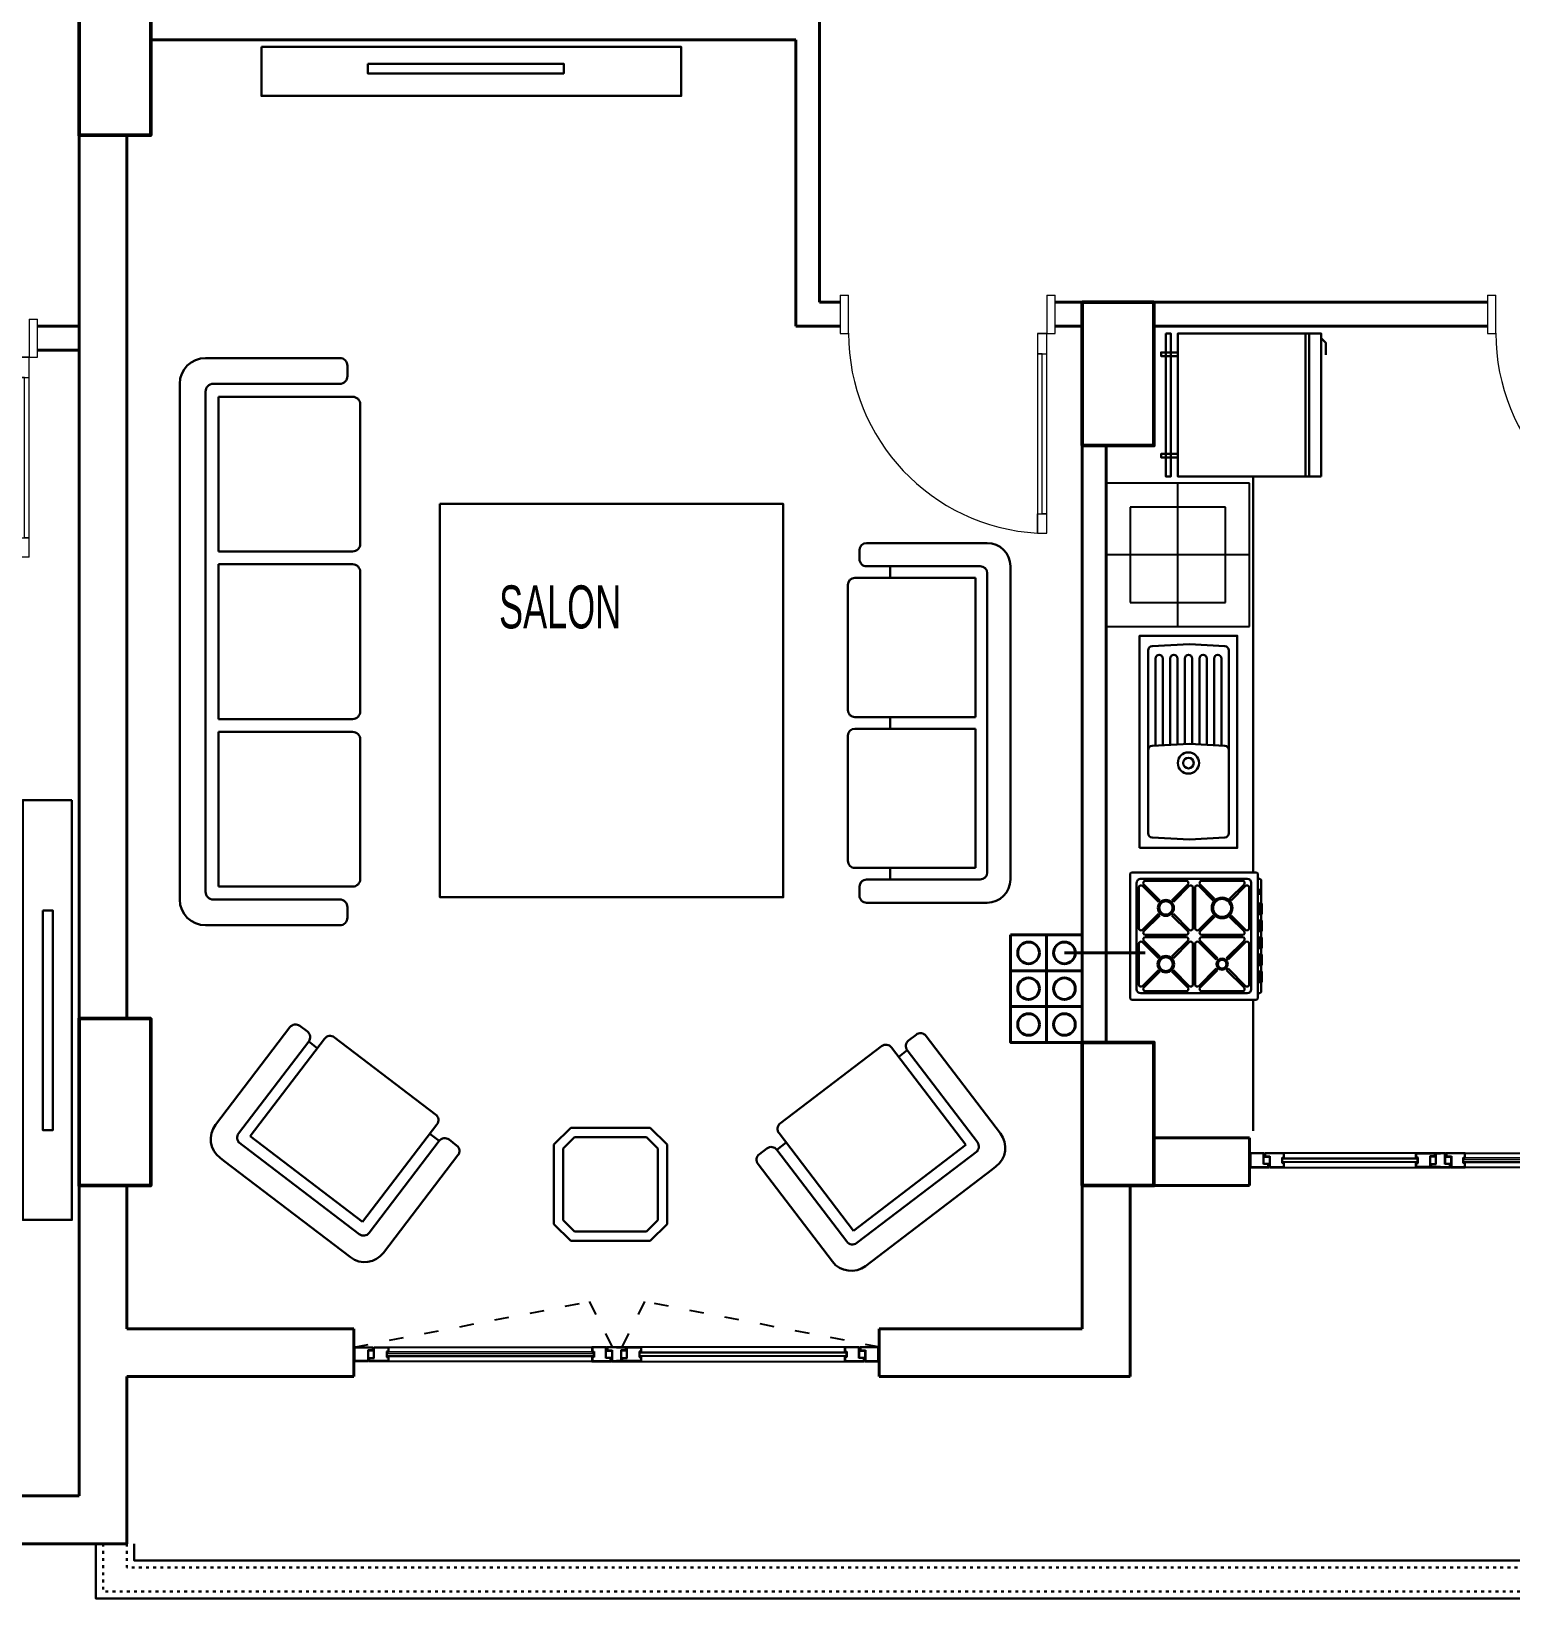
# Model space of a CAD drawing. Header units: millimetres. Extents: x 31 to 2942, y 30 to 1423.
# Drawn here: x 794 to 1413, y 30 to 687 of the extents above; entities that cross this region are included whole.
import ezdxf

# ---------------------------------------------------------------- set-up
doc = ezdxf.new("R2010")
doc.units = ezdxf.units.MM
doc.linetypes.add('ACAD_ISO03W100', pattern=[30, 12, -18])
doc.layers.add('14_ISLAK_MEKAN_TEFRİŞ', color=134, linetype='Continuous')
for name, color, linetype, lineweight in [('CAM', 253, 'Continuous', 15), ('COLUMN4', 3, 'Continuous', 50), ('duvar_40', 45, 'Continuous', 40), ('KOLON50', 81, 'Continuous', 50), ('MERD_30', 31, 'Continuous', 30), ('PENC_25', 74, 'Continuous', 25), ('TEF', 145, 'Continuous', 30), ('yazı', 253, 'Continuous', 20)]:
    doc.layers.add(name, color=color, linetype=linetype, lineweight=lineweight)
doc.styles.add('ARIAL', font='Arial')

# ---------------------------------------------------------------- blocks, each defined once
blk = doc.blocks.new('b20')
at = {"layer": 'TEF', "flags": 128}
for points in [[(889.98755, 680.075656), (1065.791059, 680.075656), (1065.791059, 659.500467), (889.98755, 659.500467)], [(934.519423, 673.012007), (1016.626455, 673.012007), (1016.626455, 668.956082), (934.519423, 668.956082)]]:
    blk.add_lwpolyline(points, close=True, dxfattribs=at)
blk = doc.blocks.new('b21')
at = {"layer": 'PENC_25', "lineweight": 20}
for p, q in [((706.302722, 566.075666), (706.302722, 550.075666)), ((706.302722, 566.075614), (709.775301, 566.075614)), ((709.775301, 550.075666), (709.775301, 566.075666)), ((792.830144, 566.075614), (792.830144, 550.075614)), ((792.830144, 566.075614), (796.302722, 566.075614)), ((796.302722, 550.075614), (796.302722, 566.075614)), ((706.302722, 550.075666), (709.775301, 550.075666)), ((788.830145, 550.075614), (796.302722, 550.075614)), ((788.830145, 466.408095), (792.830145, 466.408095))]:
    blk.add_line(p, q, dxfattribs=at)
at = {"layer": 'PENC_25', "lineweight": 20, "flags": 128}
blk.add_lwpolyline([(792.830145, 466.352209), (792.830145, 550.075614), (788.830145, 550.075614), (788.830145, 466.352209), (788.830145, 474.424645), (792.830145, 474.424645), (790.830144, 474.424645), (790.830144, 541.513712), (788.830145, 541.513712), (792.830145, 541.513712)], dxfattribs=at)
at = {"layer": 'PENC_25', "lineweight": 20}
blk.add_arc((793.57739, 550.075614), 83.80209, 179.992273, 266.752553, dxfattribs=at)
blk = doc.blocks.new('b22')
at = {"layer": 'TEF', "flags": 128}
for points in [[(810.699049, 364.551422), (810.699049, 188.747913), (790.123859, 188.747913), (790.123859, 364.551422)], [(798.571744, 318.362507), (798.571744, 226.255475), (802.627669, 226.255475), (802.627669, 318.362507)]]:
    blk.add_lwpolyline(points, close=True, dxfattribs=at)
blk = doc.blocks.new('b32')
at = {"layer": 'CAM'}
for p, q in [((1029.099017, 133.446397), (942.53802, 133.446397)), ((942.53802, 133.446397), (942.53802, 132.946397)), ((942.53802, 132.946397), (1029.099017, 132.946397)), ((1029.099017, 131.946397), (942.53802, 131.946397)), ((942.53802, 131.946397), (942.53802, 131.446397)), ((942.53802, 131.446397), (1029.099017, 131.446397)), ((1029.099017, 132.946397), (1029.099017, 133.446397)), ((1029.099017, 131.446397), (1029.099017, 131.946397)), ((1048.299024, 133.446397), (1134.860021, 133.446397)), ((1048.299024, 132.946397), (1048.299024, 133.446397)), ((1134.860021, 132.946397), (1048.299024, 132.946397)), ((1048.299024, 131.946397), (1134.860021, 131.946397)), ((1048.299024, 131.446397), (1048.299024, 131.946397)), ((1134.860021, 131.446397), (1048.299024, 131.446397)), ((1134.860021, 133.446397), (1134.860021, 132.946397)), ((1134.860021, 131.946397), (1134.860021, 131.446397))]:
    blk.add_line(p, q, dxfattribs=at)
at = {"layer": 'PENC_25', "linetype": 'ACAD_ISO03W100', "ltscale": 0.5}
for p, q in [((928.868679, 135.446388), (1027.280897, 154.489285)), ((1027.280897, 154.489285), (1036.868678, 135.446388)), ((1050.45646, 154.489285), (1040.868679, 135.446388)), ((1148.868679, 135.446388), (1050.45646, 154.489285))]:
    blk.add_line(p, q, dxfattribs=at)
at = {"layer": 'PENC_25'}
for p, q in [((928.699021, 135.446399), (936.723804, 135.446399)), ((928.699021, 132.446397), (928.699021, 135.446399)), ((929.1238, 135.246399), (936.523804, 135.246399)), ((929.1238, 133.646397), (929.1238, 135.246399)), ((929.1238, 131.246397), (929.1238, 133.646397)), ((929.1238, 133.646397), (929.1238, 133.646397)), ((936.523804, 134.146397), (934.523803, 134.146397)), ((934.523803, 134.146397), (934.523803, 129.646396)), ((936.723804, 133.946397), (934.723803, 133.946397)), ((934.723803, 133.946397), (934.723803, 129.446396)), ((936.523804, 135.246399), (936.523804, 134.146397)), ((936.723804, 135.446399), (936.723804, 133.946397)), ((937.023804, 130.946397), (937.023804, 135.446399)), ((937.023804, 135.446399), (943.23802, 135.446399)), ((937.223804, 130.746397), (937.223804, 135.246399)), ((937.223804, 135.246399), (943.03802, 135.246399)), ((943.03802, 133.646397), (942.33802, 133.646397)), ((942.33802, 133.646397), (942.33802, 131.246397)), ((943.23802, 133.446397), (942.53802, 133.446397)), ((942.53802, 133.446397), (942.53802, 131.446397)), ((942.53802, 131.446397), (943.23802, 131.446397)), ((943.03802, 135.246399), (943.03802, 133.646397)), ((943.23802, 135.446399), (943.23802, 133.446397)), ((943.23802, 135.446399), (1038.699021, 135.446399)), ((943.23802, 131.446397), (943.23802, 129.446396)), ((1034.399019, 135.446399), (1028.399017, 135.446399)), ((1028.399017, 135.446399), (1028.399017, 133.446397)), ((1028.399017, 133.446397), (1029.099017, 133.446397)), ((1029.099017, 131.446397), (1028.399017, 131.446397)), ((1028.399017, 131.446397), (1028.399017, 129.446396)), ((1034.199019, 135.246399), (1028.599017, 135.246399)), ((1028.599017, 135.246399), (1028.599017, 133.646397)), ((1028.599017, 133.646397), (1029.299017, 133.646397)), ((1029.099017, 133.446397), (1029.099017, 131.446397)), ((1029.299017, 133.646397), (1029.299017, 131.246397)), ((1034.199019, 130.746397), (1034.199019, 135.246399)), ((1034.399019, 130.946397), (1034.399019, 135.446399)), ((1038.699021, 135.446399), (1034.699019, 135.446399)), ((1034.699019, 135.446399), (1034.699019, 133.946397)), ((1034.699019, 133.946397), (1036.69902, 133.946397)), ((1038.699021, 135.246399), (1034.899019, 135.246399)), ((1034.899019, 135.246399), (1034.899019, 134.146397)), ((1034.899019, 134.146397), (1036.89902, 134.146397)), ((1036.69902, 133.946397), (1036.69902, 129.446396)), ((1036.89902, 134.146397), (1036.89902, 129.646396)), ((1038.699021, 135.446399), (1042.699022, 135.446399)), ((1134.160021, 135.446399), (1038.699021, 135.446399)), ((1038.699021, 135.246399), (1042.499022, 135.246399)), ((1042.499022, 134.146397), (1040.499021, 134.146397)), ((1040.499021, 134.146397), (1040.499021, 129.646396)), ((1042.699022, 133.946397), (1040.699021, 133.946397)), ((1040.699021, 133.946397), (1040.699021, 129.446396)), ((1042.499022, 135.246399), (1042.499022, 134.146397)), ((1042.699022, 135.446399), (1042.699022, 133.946397)), ((1042.999022, 130.946397), (1042.999022, 135.446399)), ((1042.999022, 135.446399), (1048.999024, 135.446399)), ((1043.199022, 130.746397), (1043.199022, 135.246399)), ((1043.199022, 135.246399), (1048.799024, 135.246399)), ((1048.799024, 133.646397), (1048.099024, 133.646397)), ((1048.099024, 133.646397), (1048.099024, 131.246397)), ((1048.999024, 133.446397), (1048.299024, 133.446397)), ((1048.299024, 133.446397), (1048.299024, 131.446397)), ((1048.299024, 131.446397), (1048.999024, 131.446397)), ((1048.799024, 135.246399), (1048.799024, 133.646397)), ((1048.999024, 135.446399), (1048.999024, 133.446397)), ((1048.999024, 131.446397), (1048.999024, 129.446396)), ((1140.374238, 135.446399), (1134.160021, 135.446399)), ((1134.160021, 135.446399), (1134.160021, 133.446397)), ((1134.160021, 133.446397), (1134.860021, 133.446397)), ((1134.860021, 131.446397), (1134.160021, 131.446397)), ((1134.160021, 131.446397), (1134.160021, 129.446396)), ((1140.174238, 135.246399), (1134.360021, 135.246399)), ((1134.360021, 135.246399), (1134.360021, 133.646397)), ((1134.360021, 133.646397), (1135.060021, 133.646397)), ((1134.860021, 133.446397), (1134.860021, 131.446397)), ((1135.060021, 133.646397), (1135.060021, 131.246397)), ((1140.174238, 130.746397), (1140.174238, 135.246399)), ((1140.374238, 130.946397), (1140.374238, 135.446399)), ((1148.699021, 135.446399), (1140.674238, 135.446399)), ((1140.674238, 135.446399), (1140.674238, 133.946397)), ((1140.674238, 133.946397), (1142.674239, 133.946397)), ((1148.274241, 135.246399), (1140.874238, 135.246399)), ((1140.874238, 135.246399), (1140.874238, 134.146397)), ((1140.874238, 134.146397), (1142.874239, 134.146397)), ((1142.674239, 133.946397), (1142.674239, 129.446396)), ((1142.874239, 134.146397), (1142.874239, 129.646396)), ((1148.274241, 133.646397), (1148.274241, 135.246399)), ((1148.274241, 131.246397), (1148.274241, 133.646397)), ((1148.699021, 132.446397), (1148.699021, 135.446399)), ((1148.699021, 129.446396), (1148.699021, 132.446397)), ((934.723803, 129.446396), (928.699021, 129.446396)), ((934.523803, 129.646396), (929.1238, 129.646396)), ((935.023803, 129.446396), (935.023803, 130.946397)), ((935.023803, 130.946397), (937.023804, 130.946397)), ((943.23802, 129.446396), (935.023803, 129.446396)), ((935.223803, 129.646396), (935.223803, 130.746397)), ((935.223803, 130.746397), (937.223804, 130.746397)), ((943.03802, 129.646396), (935.223803, 129.646396)), ((942.33802, 131.246397), (943.03802, 131.246397)), ((943.03802, 131.246397), (943.03802, 129.646396)), ((1038.699021, 129.446396), (943.23802, 129.446396)), ((1028.399017, 129.446396), (1036.39902, 129.446396)), ((1029.299017, 131.246397), (1028.599017, 131.246397)), ((1028.599017, 131.246397), (1028.599017, 129.646396)), ((1028.599017, 129.646396), (1036.19902, 129.646396)), ((1036.19902, 130.746397), (1034.199019, 130.746397)), ((1036.39902, 130.946397), (1034.399019, 130.946397)), ((1036.19902, 129.646396), (1036.19902, 130.746397)), ((1036.39902, 129.446396), (1036.39902, 130.946397)), ((1036.69902, 129.446396), (1038.699021, 129.446396)), ((1036.89902, 129.646396), (1038.699021, 129.646396)), ((1040.499021, 129.646396), (1038.699021, 129.646396)), ((1040.699021, 129.446396), (1038.699021, 129.446396)), ((1038.699021, 129.446396), (1134.160021, 129.446396)), ((1040.999021, 129.446396), (1040.999021, 130.946397)), ((1040.999021, 130.946397), (1042.999022, 130.946397)), ((1048.999024, 129.446396), (1040.999021, 129.446396)), ((1041.199021, 129.646396), (1041.199021, 130.746397)), ((1041.199021, 130.746397), (1043.199022, 130.746397)), ((1048.799024, 129.646396), (1041.199021, 129.646396)), ((1048.099024, 131.246397), (1048.799024, 131.246397)), ((1048.799024, 131.246397), (1048.799024, 129.646396)), ((1134.160021, 129.446396), (1142.374239, 129.446396)), ((1135.060021, 131.246397), (1134.360021, 131.246397)), ((1134.360021, 131.246397), (1134.360021, 129.646396)), ((1134.360021, 129.646396), (1142.174239, 129.646396)), ((1142.174239, 130.746397), (1140.174238, 130.746397)), ((1142.374239, 130.946397), (1140.374238, 130.946397)), ((1142.174239, 129.646396), (1142.174239, 130.746397)), ((1142.374239, 129.446396), (1142.374239, 130.946397)), ((1142.674239, 129.446396), (1148.699021, 129.446396)), ((1142.874239, 129.646396), (1148.274241, 129.646396)), ((1148.274241, 129.646396), (1148.274241, 131.246397))]:
    blk.add_line(p, q, dxfattribs=at)
blk = doc.blocks.new('b33')
at = {"layer": 'PENC_25', "lineweight": 20}
for p, q in [((1132.363955, 576.075666), (1132.363955, 560.075666)), ((1132.363955, 576.075614), (1135.836533, 576.075614)), ((1135.836533, 560.075666), (1135.836533, 576.075666)), ((1218.891376, 576.075614), (1218.891376, 560.075614)), ((1218.891376, 576.075614), (1222.363955, 576.075614)), ((1222.363955, 560.075614), (1222.363955, 576.075614)), ((1132.363955, 560.075666), (1135.836533, 560.075666)), ((1214.891377, 560.075614), (1222.363955, 560.075614)), ((1214.891377, 476.408095), (1218.891377, 476.408095))]:
    blk.add_line(p, q, dxfattribs=at)
at = {"layer": 'PENC_25', "lineweight": 20, "flags": 128}
blk.add_lwpolyline([(1218.891377, 476.352209), (1218.891377, 560.075614), (1214.891377, 560.075614), (1214.891377, 476.352209), (1214.891377, 484.424645), (1218.891377, 484.424645), (1216.891377, 484.424645), (1216.891377, 551.513712), (1214.891377, 551.513712), (1218.891377, 551.513712)], dxfattribs=at)
at = {"layer": 'PENC_25', "lineweight": 20}
blk.add_arc((1219.638623, 560.075614), 83.80209, 179.992273, 266.752553, dxfattribs=at)
blk = doc.blocks.new('b40')
at = {"layer": 'PENC_25', "lineweight": 20}
for p, q in [((1403.362238, 576.075665), (1403.362238, 560.075665)), ((1403.362238, 576.075614), (1406.834817, 576.075614)), ((1406.834817, 560.075665), (1406.834817, 576.075665)), ((1489.88966, 576.075614), (1489.88966, 560.075614)), ((1489.88966, 576.075614), (1493.362238, 576.075614)), ((1493.362238, 560.075614), (1493.362238, 576.075614)), ((1403.362238, 560.075665), (1406.834817, 560.075665)), ((1485.88966, 560.075614), (1493.362238, 560.075614)), ((1485.88966, 476.408094), (1489.88966, 476.408094))]:
    blk.add_line(p, q, dxfattribs=at)
at = {"layer": 'PENC_25', "lineweight": 20, "flags": 128}
blk.add_lwpolyline([(1489.88966, 476.352208), (1489.88966, 560.075614), (1485.88966, 560.075614), (1485.88966, 476.352208), (1485.88966, 484.424644), (1489.88966, 484.424644), (1487.88966, 484.424644), (1487.88966, 551.513711), (1485.88966, 551.513711), (1489.88966, 551.513711)], dxfattribs=at)
at = {"layer": 'PENC_25', "lineweight": 20}
blk.add_arc((1490.636906, 560.075614), 83.80209, 179.992273, 266.752553, dxfattribs=at)
blk = doc.blocks.new('b43')
at = {"layer": 'CAM'}
for p, q in [((1317.53802, 214.204831), (1317.53802, 214.704831)), ((1317.53802, 214.704831), (1374.099017, 214.704831)), ((1374.099017, 214.204831), (1317.53802, 214.204831)), ((1317.53802, 212.704831), (1317.53802, 213.204831)), ((1317.53802, 213.204831), (1374.099017, 213.204831)), ((1374.099017, 212.704831), (1317.53802, 212.704831)), ((1374.099017, 214.704831), (1374.099017, 214.204831)), ((1374.099017, 213.204831), (1374.099017, 212.704831)), ((1449.860021, 214.704831), (1393.299024, 214.704831)), ((1393.299024, 214.704831), (1393.299024, 214.204831)), ((1393.299024, 214.204831), (1449.860021, 214.204831)), ((1449.860021, 213.204831), (1393.299024, 213.204831)), ((1393.299024, 213.204831), (1393.299024, 212.704831)), ((1393.299024, 212.704831), (1449.860021, 212.704831)), ((1449.860021, 214.204831), (1449.860021, 214.704831)), ((1449.860021, 212.704831), (1449.860021, 213.204831))]:
    blk.add_line(p, q, dxfattribs=at)
at = {"layer": 'PENC_25'}
for p, q in [((1309.723803, 216.704833), (1303.699021, 216.704833)), ((1303.699021, 216.704833), (1303.699021, 213.704831)), ((1309.723803, 212.204831), (1309.723803, 216.704833)), ((1318.23802, 216.704833), (1310.023803, 216.704833)), ((1310.023803, 216.704833), (1310.023803, 215.204831)), ((1318.23802, 214.704831), (1318.23802, 216.704833)), ((1383.699021, 216.704833), (1318.23802, 216.704833)), ((1373.399017, 216.704833), (1381.39902, 216.704833)), ((1373.399017, 214.704831), (1373.399017, 216.704833)), ((1381.39902, 216.704833), (1381.39902, 215.204831)), ((1381.69902, 212.204831), (1381.69902, 216.704833)), ((1381.69902, 216.704833), (1383.699021, 216.704833)), ((1385.699021, 216.704833), (1383.699021, 216.704833)), ((1383.699021, 216.704833), (1449.160021, 216.704833)), ((1385.699021, 212.204831), (1385.699021, 216.704833)), ((1393.999024, 216.704833), (1385.999021, 216.704833)), ((1385.999021, 216.704833), (1385.999021, 215.204831)), ((1393.999024, 214.704831), (1393.999024, 216.704833)), ((1449.160021, 216.704833), (1457.374239, 216.704833)), ((1449.160021, 214.704831), (1449.160021, 216.704833)), ((1457.374239, 216.704833), (1457.374239, 215.204831)), ((1457.674239, 212.204831), (1457.674239, 216.704833)), ((1457.674239, 216.704833), (1463.699021, 216.704833)), ((1463.699021, 216.704833), (1463.699021, 213.704831)), ((1303.699021, 213.704831), (1303.699021, 210.70483)), ((1303.699021, 210.70483), (1311.723804, 210.70483)), ((1309.523803, 216.504833), (1304.1238, 216.504833)), ((1304.1238, 216.504833), (1304.1238, 214.904831)), ((1304.1238, 214.904831), (1304.1238, 212.504831)), ((1304.1238, 212.504831), (1304.1238, 210.90483)), ((1304.1238, 210.90483), (1311.523804, 210.90483)), ((1309.523803, 212.004831), (1309.523803, 216.504833)), ((1311.523804, 212.004831), (1309.523803, 212.004831)), ((1311.723804, 212.204831), (1309.723803, 212.204831)), ((1310.023803, 215.204831), (1312.023804, 215.204831)), ((1318.03802, 216.504833), (1310.223803, 216.504833)), ((1310.223803, 216.504833), (1310.223803, 215.404831)), ((1310.223803, 215.404831), (1312.223804, 215.404831)), ((1311.523804, 210.90483), (1311.523804, 212.004831)), ((1311.723804, 210.70483), (1311.723804, 212.204831)), ((1312.023804, 215.204831), (1312.023804, 210.70483)), ((1312.023804, 210.70483), (1318.23802, 210.70483)), ((1312.223804, 215.404831), (1312.223804, 210.90483)), ((1312.223804, 210.90483), (1318.03802, 210.90483)), ((1317.33802, 212.504831), (1317.33802, 214.904831)), ((1317.33802, 214.904831), (1318.03802, 214.904831)), ((1318.03802, 212.504831), (1317.33802, 212.504831)), ((1317.53802, 212.704831), (1317.53802, 214.704831)), ((1317.53802, 214.704831), (1318.23802, 214.704831)), ((1318.23802, 212.704831), (1317.53802, 212.704831)), ((1318.03802, 214.904831), (1318.03802, 216.504833)), ((1318.03802, 210.90483), (1318.03802, 212.504831)), ((1318.23802, 210.70483), (1318.23802, 212.704831)), ((1318.23802, 210.70483), (1383.699021, 210.70483)), ((1374.099017, 214.704831), (1373.399017, 214.704831)), ((1373.399017, 210.70483), (1373.399017, 212.704831)), ((1373.399017, 212.704831), (1374.099017, 212.704831)), ((1379.399019, 210.70483), (1373.399017, 210.70483)), ((1373.599017, 216.504833), (1381.19902, 216.504833)), ((1373.599017, 214.904831), (1373.599017, 216.504833)), ((1374.299017, 214.904831), (1373.599017, 214.904831)), ((1373.599017, 210.90483), (1373.599017, 212.504831)), ((1373.599017, 212.504831), (1374.299017, 212.504831)), ((1379.199019, 210.90483), (1373.599017, 210.90483)), ((1374.099017, 212.704831), (1374.099017, 214.704831)), ((1374.299017, 212.504831), (1374.299017, 214.904831)), ((1381.19902, 215.404831), (1379.199019, 215.404831)), ((1379.199019, 215.404831), (1379.199019, 210.90483)), ((1381.39902, 215.204831), (1379.399019, 215.204831)), ((1379.399019, 215.204831), (1379.399019, 210.70483)), ((1379.699019, 210.70483), (1379.699019, 212.204831)), ((1379.699019, 212.204831), (1381.69902, 212.204831)), ((1383.699021, 210.70483), (1379.699019, 210.70483)), ((1379.899019, 210.90483), (1379.899019, 212.004831)), ((1379.899019, 212.004831), (1381.89902, 212.004831)), ((1383.699021, 210.90483), (1379.899019, 210.90483)), ((1381.19902, 216.504833), (1381.19902, 215.404831)), ((1381.89902, 212.004831), (1381.89902, 216.504833)), ((1381.89902, 216.504833), (1383.699021, 216.504833)), ((1385.499021, 216.504833), (1383.699021, 216.504833)), ((1383.699021, 210.90483), (1387.499022, 210.90483)), ((1383.699021, 210.70483), (1387.699022, 210.70483)), ((1449.160021, 210.70483), (1383.699021, 210.70483)), ((1385.499021, 212.004831), (1385.499021, 216.504833)), ((1387.499022, 212.004831), (1385.499021, 212.004831)), ((1387.699022, 212.204831), (1385.699021, 212.204831)), ((1385.999021, 215.204831), (1387.999022, 215.204831)), ((1393.799024, 216.504833), (1386.199021, 216.504833)), ((1386.199021, 216.504833), (1386.199021, 215.404831)), ((1386.199021, 215.404831), (1388.199022, 215.404831)), ((1387.499022, 210.90483), (1387.499022, 212.004831)), ((1387.699022, 210.70483), (1387.699022, 212.204831)), ((1387.999022, 215.204831), (1387.999022, 210.70483)), ((1387.999022, 210.70483), (1393.999024, 210.70483)), ((1388.199022, 215.404831), (1388.199022, 210.90483)), ((1388.199022, 210.90483), (1393.799024, 210.90483)), ((1393.099024, 212.504831), (1393.099024, 214.904831)), ((1393.099024, 214.904831), (1393.799024, 214.904831)), ((1393.799024, 212.504831), (1393.099024, 212.504831)), ((1393.299024, 212.704831), (1393.299024, 214.704831)), ((1393.299024, 214.704831), (1393.999024, 214.704831)), ((1393.999024, 212.704831), (1393.299024, 212.704831)), ((1393.799024, 214.904831), (1393.799024, 216.504833)), ((1393.799024, 210.90483), (1393.799024, 212.504831)), ((1393.999024, 210.70483), (1393.999024, 212.704831)), ((1449.860021, 214.704831), (1449.160021, 214.704831)), ((1449.160021, 210.70483), (1449.160021, 212.704831)), ((1449.160021, 212.704831), (1449.860021, 212.704831)), ((1455.374238, 210.70483), (1449.160021, 210.70483)), ((1449.360021, 216.504833), (1457.174239, 216.504833)), ((1449.360021, 214.904831), (1449.360021, 216.504833)), ((1450.060021, 214.904831), (1449.360021, 214.904831)), ((1449.360021, 210.90483), (1449.360021, 212.504831)), ((1449.360021, 212.504831), (1450.060021, 212.504831)), ((1455.174238, 210.90483), (1449.360021, 210.90483)), ((1449.860021, 212.704831), (1449.860021, 214.704831)), ((1450.060021, 212.504831), (1450.060021, 214.904831)), ((1457.174239, 215.404831), (1455.174238, 215.404831)), ((1455.174238, 215.404831), (1455.174238, 210.90483)), ((1457.374239, 215.204831), (1455.374238, 215.204831)), ((1455.374238, 215.204831), (1455.374238, 210.70483)), ((1455.674238, 210.70483), (1455.674238, 212.204831)), ((1455.674238, 212.204831), (1457.674239, 212.204831)), ((1463.699021, 210.70483), (1455.674238, 210.70483)), ((1455.874238, 210.90483), (1455.874238, 212.004831)), ((1455.874238, 212.004831), (1457.874239, 212.004831)), ((1463.274241, 210.90483), (1455.874238, 210.90483)), ((1457.174239, 216.504833), (1457.174239, 215.404831)), ((1457.874239, 212.004831), (1457.874239, 216.504833)), ((1457.874239, 216.504833), (1463.274241, 216.504833)), ((1463.274241, 216.504833), (1463.274241, 214.904831)), ((1463.274241, 214.904831), (1463.274241, 212.504831)), ((1463.274241, 212.504831), (1463.274241, 210.90483)), ((1463.699021, 213.704831), (1463.699021, 210.70483))]:
    blk.add_line(p, q, dxfattribs=at)
blk = doc.blocks.new('bb8')
at = {"layer": '14_ISLAK_MEKAN_TEFRİŞ'}
for p, q in [((795.612669, -291.899922), (735.612669, -291.899922)), ((735.612669, -291.899922), (735.612669, -351.899922)), ((795.612669, -351.899922), (795.612669, -291.899922)), ((785.612669, -301.899922), (745.612669, -301.899922)), ((745.612669, -301.899922), (745.612669, -341.899922)), ((785.612669, -341.899922), (785.612669, -301.899922)), ((745.612669, -341.899922), (785.612669, -341.899922)), ((735.612669, -351.899922), (795.612669, -351.899922))]:
    blk.add_line(p, q, dxfattribs=at)
at = {"layer": '14_ISLAK_MEKAN_TEFRİŞ', "flags": 128}
for points in [[(765.612669, -351.899922), (765.612669, -291.899922)], [(735.612669, -321.899922), (795.612669, -321.899922)]]:
    blk.add_lwpolyline(points, dxfattribs=at)
blk = doc.blocks.new('jhnkldgjkslgbjaskgdm')
at = {"layer": 'TEF', "flags": 128}
for points in [[(-5133.802356, -14184.077824), (-5133.802356, -14244.077824), (-5073.802356, -14244.077824), (-5073.802356, -14184.077824)], [(-5073.802356, -14249.077824), (-5133.802356, -14249.077824), (-5133.802356, -14247.077824), (-5073.802356, -14247.077824)]]:
    blk.add_lwpolyline(points, close=True, dxfattribs=at)
for points in [[(-5075.802356, -14184.077824), (-5077.802356, -14182.077824), (-5082.802356, -14182.077824)], [(-5073.802356, -14189.077824), (-5133.802356, -14189.077824)], [(-5073.802356, -14190.577824), (-5133.802356, -14190.577824)], [(-5124.302356, -14244.077824), (-5124.302356, -14251.077824), (-5125.802356, -14251.077824), (-5125.802356, -14244.077824)], [(-5083.302356, -14244.077824), (-5083.302356, -14251.077824), (-5081.802356, -14251.077824), (-5081.802356, -14244.077824)]]:
    blk.add_lwpolyline(points, dxfattribs=at)
blk = doc.blocks.new('jhngbklnkgb_fbgnlş')
at = {"layer": 'TEF', "linetype": 'Continuous'}
for p, q in [((-4958.113378, -13973.079768), (-4958.613378, -13973.579768)), ((-4958.613378, -13973.579768), (-4958.613378, -13978.391768)), ((-4957.028178, -13973.079768), (-4958.113378, -13973.079768)), ((-4957.028178, -13970.579768), (-4956.528178, -13970.079768)), ((-4957.028178, -13970.579768), (-4957.028178, -14029.579768)), ((-4897.528178, -13970.079768), (-4956.528178, -13970.079768)), ((-4902.028178, -13973.079768), (-4952.028178, -13973.079768)), ((-4897.028178, -13970.579768), (-4897.528178, -13970.079768)), ((-4897.028178, -13970.579768), (-4897.028178, -14029.579768)), ((-4959.028178, -13978.391768), (-4959.028178, -13983.391768)), ((-4957.028178, -13978.391768), (-4959.028178, -13978.391768)), ((-4958.028178, -13978.391768), (-4958.028178, -13983.391768)), ((-4957.528178, -13978.391768), (-4957.528178, -13983.391768)), ((-4954.028178, -13975.079768), (-4954.028178, -14025.079768)), ((-4953.028178, -13977.201068), (-4953.028178, -13996.458468)), ((-4951.321078, -13976.493968), (-4943.106578, -13984.708468)), ((-4950.613978, -13975.786868), (-4942.399478, -13984.001368)), ((-4930.649478, -13974.079768), (-4949.906878, -13974.079768)), ((-4929.942378, -13975.786868), (-4938.156878, -13984.001368)), ((-4929.235278, -13976.493968), (-4937.449778, -13984.708468)), ((-4927.528178, -13977.201068), (-4927.528178, -13996.458468)), ((-4926.528178, -13977.201068), (-4926.528178, -13996.458468)), ((-4917.313678, -13984.001368), (-4924.821078, -13976.493968)), ((-4916.606578, -13983.294268), (-4924.113978, -13975.786868)), ((-4904.149478, -13974.079768), (-4923.406878, -13974.079768)), ((-4903.442378, -13975.786868), (-4910.949778, -13983.294268)), ((-4902.735278, -13976.493968), (-4910.242678, -13984.001368)), ((-4901.028178, -13977.201068), (-4901.028178, -13996.458468)), ((-4900.028178, -13975.079768), (-4900.028178, -14025.079768)), ((-4957.028178, -13983.391768), (-4959.028178, -13983.391768)), ((-4959.028178, -13986.391768), (-4959.028178, -13991.391768)), ((-4957.028178, -13986.391768), (-4959.028178, -13986.391768)), ((-4958.613378, -13983.391768), (-4958.613378, -13986.391768)), ((-4958.028178, -13986.391768), (-4958.028178, -13991.391768)), ((-4957.528178, -13986.391768), (-4957.528178, -13991.391768)), ((-4942.399478, -13984.001368), (-4943.106578, -13984.708468)), ((-4938.156878, -13984.001368), (-4937.449778, -13984.708468)), ((-4916.606578, -13983.294268), (-4917.313678, -13984.001368)), ((-4910.242678, -13984.001368), (-4910.949778, -13983.294268)), ((-4957.028178, -13991.391768), (-4959.028178, -13991.391768)), ((-4957.028178, -13994.391768), (-4959.028178, -13994.391768)), ((-4959.028178, -13994.391768), (-4959.028178, -13999.391768)), ((-4958.613378, -13991.391768), (-4958.613378, -13994.391768)), ((-4958.028178, -13994.391768), (-4958.028178, -13999.391768)), ((-4957.528178, -13994.391768), (-4957.528178, -13999.391768)), ((-4943.106578, -13988.951068), (-4951.321078, -13997.165568)), ((-4942.399478, -13989.658168), (-4950.613978, -13997.872668)), ((-4943.106578, -13988.951068), (-4942.399478, -13989.658168)), ((-4937.449778, -13988.951068), (-4938.156878, -13989.658168)), ((-4938.156878, -13989.658168), (-4929.942378, -13997.872668)), ((-4937.449778, -13988.951068), (-4929.235278, -13997.165568)), ((-4917.313678, -13989.658168), (-4924.821078, -13997.165568)), ((-4916.606578, -13990.365268), (-4924.113978, -13997.872668)), ((-4916.606578, -13990.365268), (-4917.313678, -13989.658168)), ((-4910.242678, -13989.658168), (-4910.949778, -13990.365268)), ((-4903.442378, -13997.872668), (-4910.949778, -13990.365268)), ((-4902.735278, -13997.165568), (-4910.242678, -13989.658168)), ((-4957.028178, -13999.391768), (-4959.028178, -13999.391768)), ((-4959.028178, -14002.391768), (-4959.028178, -14007.391768)), ((-4957.028178, -14002.391768), (-4959.028178, -14002.391768)), ((-4958.613378, -13999.391768), (-4958.613378, -14002.391768)), ((-4958.028178, -14002.391768), (-4958.028178, -14007.391768)), ((-4957.528178, -14002.391768), (-4957.528178, -14007.391768)), ((-4951.321078, -14002.993968), (-4944.520778, -14009.794268)), ((-4950.613978, -14002.286868), (-4943.813678, -14009.087168)), ((-4930.649478, -13999.579768), (-4949.906878, -13999.579768)), ((-4930.649478, -14000.579768), (-4949.906878, -14000.579768)), ((-4929.942378, -14002.286868), (-4936.742678, -14009.087168)), ((-4929.235278, -14002.993968), (-4936.035578, -14009.794268)), ((-4924.821078, -14002.993968), (-4917.313678, -14010.501368)), ((-4924.113978, -14002.286868), (-4916.606578, -14009.794268)), ((-4904.149478, -13999.579768), (-4923.406878, -13999.579768)), ((-4904.149478, -14000.579768), (-4923.406878, -14000.579768)), ((-4910.949778, -14009.794268), (-4903.442378, -14002.286868)), ((-4910.242678, -14010.501368), (-4902.735278, -14002.993968)), ((-4957.028178, -14007.391768), (-4959.028178, -14007.391768)), ((-4957.028178, -14010.391768), (-4959.028178, -14010.391768)), ((-4959.028178, -14010.391768), (-4959.028178, -14015.391768)), ((-4958.613378, -14007.391768), (-4958.613378, -14010.391768)), ((-4958.028178, -14010.391768), (-4958.028178, -14015.391768)), ((-4957.528178, -14010.391768), (-4957.528178, -14015.391768)), ((-4953.028178, -14003.701068), (-4953.028178, -14022.958468)), ((-4943.813678, -14009.087168), (-4944.520778, -14009.794268)), ((-4936.742678, -14009.087168), (-4936.035578, -14009.794268)), ((-4927.528178, -14003.701068), (-4927.528178, -14022.958468)), ((-4926.528178, -14003.701068), (-4926.528178, -14022.958468)), ((-4917.313678, -14010.501368), (-4916.606578, -14009.794268)), ((-4910.949778, -14009.794268), (-4910.242678, -14010.501368)), ((-4901.028178, -14003.701068), (-4901.028178, -14022.958468)), ((-4957.028178, -14015.391768), (-4959.028178, -14015.391768)), ((-4958.613378, -14015.391768), (-4958.613378, -14026.579768)), ((-4944.520778, -14016.865268), (-4951.321078, -14023.665568)), ((-4943.813678, -14017.572368), (-4950.613978, -14024.372668)), ((-4944.520778, -14016.865268), (-4943.813678, -14017.572368)), ((-4936.035578, -14016.865268), (-4936.742678, -14017.572368)), ((-4936.742678, -14017.572368), (-4929.942378, -14024.372668)), ((-4936.035578, -14016.865268), (-4929.235278, -14023.665568)), ((-4924.821078, -14023.665568), (-4917.313678, -14016.158168)), ((-4924.113978, -14024.372668), (-4916.606578, -14016.865268)), ((-4917.313678, -14016.158168), (-4916.606578, -14016.865268)), ((-4910.949778, -14016.865268), (-4910.242678, -14016.158168)), ((-4910.949778, -14016.865268), (-4903.442378, -14024.372668)), ((-4910.242678, -14016.158168), (-4902.735278, -14023.665568)), ((-4957.028178, -14019.891768), (-4958.113378, -14019.891768)), ((-4958.113378, -14019.891768), (-4958.113378, -14021.891768)), ((-4957.028178, -14021.891768), (-4958.113378, -14021.891768)), ((-4958.613378, -14026.579768), (-4958.113378, -14027.079768)), ((-4957.028178, -14027.079768), (-4958.113378, -14027.079768)), ((-4956.528178, -14030.079768), (-4957.028178, -14029.579768)), ((-4897.528178, -14030.079768), (-4956.528178, -14030.079768)), ((-4902.028178, -14027.079768), (-4952.028178, -14027.079768)), ((-4930.649478, -14026.079768), (-4949.906878, -14026.079768)), ((-4904.149478, -14026.079768), (-4923.406878, -14026.079768)), ((-4897.028178, -14029.579768), (-4897.528178, -14030.079768))]:
    blk.add_line(p, q, dxfattribs=at)
for centre, radius in [((-4940.278178, -13986.829768), 2.6357), ((-4940.278178, -13986.829768), 2.0357), ((-4913.778178, -13986.829768), 3.8928), ((-4913.778178, -13986.829768), 3.2928), ((-4940.278178, -14013.329768), 4.8755), ((-4940.278178, -14013.329768), 4.2755), ((-4913.778178, -14013.329768), 3.7635), ((-4913.778178, -14013.329768), 3.1635)]:
    blk.add_circle(centre, radius, dxfattribs=at)
for centre, radius, start, end in [((-4952.028178, -13975.079768), 2, 90, 180), ((-4902.028178, -13975.079768), 2, 0, 90), ((-4952.028178, -13977.201068), 1, 45, 180), ((-4949.906878, -13975.079768), 1, 90, 225), ((-4930.649478, -13975.079768), 1, 315, 90), ((-4928.528178, -13977.201068), 1, 0, 135), ((-4925.528178, -13977.201068), 1, 45, 180), ((-4923.406878, -13975.079768), 1, 90, 225), ((-4904.149478, -13975.079768), 1, 315, 90), ((-4902.028178, -13977.201068), 1, 0, 135), ((-4952.028178, -13996.458468), 1, 180, 315), ((-4952.028178, -14003.701068), 1, 45, 180), ((-4949.906878, -13998.579768), 1, 135, 270), ((-4949.906878, -14001.579768), 1, 90, 225), ((-4930.649478, -13998.579768), 1, 270, 45), ((-4930.649478, -14001.579768), 1, 315, 90), ((-4928.528178, -13996.458468), 1, 225, 0), ((-4928.528178, -14003.701068), 1, 0, 135), ((-4925.528178, -13996.458468), 1, 180, 315), ((-4925.528178, -14003.701068), 1, 45, 180), ((-4923.406878, -13998.579768), 1, 135, 270), ((-4923.406878, -14001.579768), 1, 90, 225), ((-4904.149478, -13998.579768), 1, 270, 45), ((-4904.149478, -14001.579768), 1, 315, 90), ((-4902.028178, -13996.458468), 1, 225, 0), ((-4902.028178, -14003.701068), 1, 0, 135), ((-4952.028178, -14025.079768), 2, 180, 270), ((-4952.028178, -14022.958468), 1, 180, 315), ((-4949.906878, -14025.079768), 1, 135, 270), ((-4930.649478, -14025.079768), 1, 270, 45), ((-4928.528178, -14022.958468), 1, 225, 0), ((-4925.528178, -14022.958468), 1, 180, 315), ((-4923.406878, -14025.079768), 1, 135, 270), ((-4904.149478, -14025.079768), 1, 270, 45), ((-4902.028178, -14022.958468), 1, 225, 0), ((-4902.028178, -14025.079768), 2, 270, 0)]:
    blk.add_arc(centre, radius, start, end, dxfattribs=at)
blk = doc.blocks.new('jkh_kbgjdlşgbsdjngşdnel')
at = {"layer": 'TEF', "flags": 128}
blk.add_lwpolyline([(-4901.0774, -14156.110742), (-4901.0774, -14056.110742), (-4947.0774, -14056.110742), (-4947.0774, -14156.110742)], close=True, dxfattribs=at)
blk.add_lwpolyline([(-4906.969449, -14151.213015), (-4924.5774, -14152.110742), (-4941.18535, -14151.213015, -0.398484), (-4943.0774, -14149.21593), (-4943.0774, -14109.97033), (-4943.0774, -14063.005553, -0.398484), (-4941.18535, -14061.008469), (-4924.5774, -14060.110742), (-4906.969449, -14061.008469, -0.398484), (-4905.0774, -14063.005553), (-4905.0774, -14149.21593, -0.398484)], format="xyb", close=True, dxfattribs=at)
for points in [[(-4936.1524, -14107.711865), (-4936.1524, -14066.835746, 1), (-4939.6024, -14066.835746), (-4939.6024, -14107.891034)], [(-4929.2524, -14107.353528), (-4929.2524, -14066.835746, 1), (-4932.7024, -14066.835746), (-4932.7024, -14107.532697)], [(-4922.3524, -14107.224182), (-4922.3524, -14066.835746, 1), (-4925.8024, -14066.835746), (-4925.8024, -14107.17436)], [(-4918.9024, -14107.400077), (-4918.9024, -14066.835746, -1), (-4915.4524, -14066.835746), (-4915.4524, -14107.575973)], [(-4912.0024, -14107.751868), (-4912.0024, -14066.835746, -1), (-4908.5524, -14066.835746), (-4908.5524, -14107.927763)], [(-4905.0774, -14110.005553, 0.398484), (-4906.969449, -14108.008469), (-4924.5774, -14107.110742), (-4941.181126, -14107.973022, 0.399097), (-4943.0774, -14109.97033)]]:
    blk.add_lwpolyline(points, format="xyb", dxfattribs=at)
at = {"layer": 'TEF'}
for radius in [5, 2.5]:
    blk.add_circle((-4924.0774, -14116.110742), radius, dxfattribs=at)
blk = doc.blocks.new('rttrtr')
at = {"layer": 'TEF'}
for p, q in [((-389.510033, 6064.436817), (-462.410033, 6064.436817)), ((-389.510033, 6064.436817), (-316.610033, 6064.436817)), ((-469.700033, 6057.146817), (-469.700033, 6019.238817)), ((-462.410033, 6054.959817), (-462.410033, 6019.238817)), ((-389.510033, 6057.146817), (-460.223033, 6057.146817)), ((-458.765033, 6053.501817), (-458.765033, 6015.593817)), ((-415.025033, 6053.501817), (-458.765033, 6053.501817)), ((-415.025033, 6053.501817), (-415.025033, 6015.593817)), ((-411.380033, 6053.501817), (-411.380033, 6015.593817)), ((-389.510033, 6053.501817), (-411.380033, 6053.501817)), ((-389.510033, 6057.146817), (-318.797033, 6057.146817)), ((-389.510033, 6053.501817), (-367.640033, 6053.501817)), ((-367.640033, 6053.501817), (-367.640033, 6015.593817)), ((-363.995033, 6053.501817), (-320.255033, 6053.501817)), ((-363.995033, 6053.501817), (-363.995033, 6015.593817)), ((-320.255033, 6053.501817), (-320.255033, 6015.593817)), ((-316.610033, 6054.959817), (-316.610033, 6019.238817)), ((-309.320033, 6057.146817), (-309.320033, 6019.238817)), ((-464.597033, 6017.051817), (-467.513033, 6017.051817)), ((-417.212033, 6013.406817), (-456.578033, 6013.406817)), ((-389.510033, 6013.406817), (-409.193033, 6013.406817)), ((-389.510033, 6013.406817), (-369.827033, 6013.406817)), ((-361.808033, 6013.406817), (-322.442033, 6013.406817)), ((-314.423033, 6017.051817), (-311.507033, 6017.051817))]:
    blk.add_line(p, q, dxfattribs=at)
for centre, radius, start, end in [((-462.410033, 6057.146817), 7.29, 90, 180), ((-316.610033, 6057.146817), 7.29, 0, 90), ((-460.223033, 6054.959817), 2.187, 90, 180), ((-318.797033, 6054.959817), 2.187, 0, 90), ((-467.513033, 6019.238817), 2.187, 180, 270), ((-464.597033, 6019.238817), 2.187, 270, 0), ((-314.423033, 6019.238817), 2.187, 180, 270), ((-311.507033, 6019.238817), 2.187, 270, 0), ((-456.578033, 6015.593817), 2.187, 180, 270), ((-417.212033, 6015.593817), 2.187, 270, 0), ((-409.193033, 6015.593817), 2.187, 180, 270), ((-369.827033, 6015.593817), 2.187, 270, 0), ((-361.808033, 6015.593817), 2.187, 180, 270), ((-322.442033, 6015.593817), 2.187, 270, 0)]:
    blk.add_arc(centre, radius, start, end, dxfattribs=at)
blk = doc.blocks.new('kjlfdndşlknfndfkldfdf')
at = {"layer": 'TEF'}
for p, q in [((55328.507839, 11493.256828), (55246.495339, 11493.256828)), ((55328.507839, 11493.256828), (55410.520339, 11493.256828)), ((55234.345339, 11481.106828), (55234.345339, 11417.926828)), ((55328.507839, 11481.106828), (55250.140339, 11481.106828)), ((55328.507839, 11481.106828), (55406.875339, 11481.106828)), ((55422.670339, 11481.106828), (55422.670339, 11417.926828)), ((55246.495339, 11477.461828), (55246.495339, 11417.926828)), ((55325.470339, 11475.031828), (55252.570339, 11475.031828)), ((55252.570339, 11475.031828), (55252.570339, 11411.851828)), ((55325.470339, 11475.031828), (55325.470339, 11411.851828)), ((55331.545339, 11475.031828), (55331.545339, 11411.851828)), ((55331.545339, 11475.031828), (55404.445339, 11475.031828)), ((55404.445339, 11475.031828), (55404.445339, 11411.851828)), ((55410.520339, 11477.461828), (55410.520339, 11417.926828)), ((55246.495339, 11430.345269), (55252.570339, 11430.345269)), ((55325.470339, 11430.345269), (55331.545339, 11430.345269)), ((55404.445339, 11430.345269), (55410.520339, 11430.345269)), ((55242.850339, 11414.281828), (55237.990339, 11414.281828)), ((55321.825339, 11408.206828), (55256.215339, 11408.206828)), ((55335.190339, 11408.206828), (55400.800339, 11408.206828)), ((55414.165339, 11414.281828), (55419.025339, 11414.281828))]:
    blk.add_line(p, q, dxfattribs=at)
for centre, radius, start, end in [((55246.495339, 11481.106828), 12.15, 90, 180), ((55410.520339, 11481.106828), 12.15, 0, 90), ((55250.140339, 11477.461828), 3.645, 90, 180), ((55406.875339, 11477.461828), 3.645, 0, 90), ((55237.990339, 11417.926828), 3.645, 180, 270), ((55242.850339, 11417.926828), 3.645, 270, 0), ((55414.165339, 11417.926828), 3.645, 180, 270), ((55419.025339, 11417.926828), 3.645, 270, 0), ((55256.215339, 11411.851828), 3.645, 180, 270), ((55321.825339, 11411.851828), 3.645, 270, 0), ((55335.190339, 11411.851828), 3.645, 180, 270), ((55400.800339, 11411.851828), 3.645, 270, 0)]:
    blk.add_arc(centre, radius, start, end, dxfattribs=at)
blk = doc.blocks.new('kjnklnlkfşfg')
at = {"layer": 'TEF'}
for p, q in [((55398.198142, 10960.914228), (55338.198142, 10960.914228)), ((55325.97592, 10955.358673), (55321.531476, 10955.358673)), ((55334.864809, 10899.803117), (55334.864809, 10957.580895)), ((55401.531476, 10899.803117), (55401.531476, 10957.580895)), ((55409.941597, 10955.358673), (55414.386041, 10955.358673)), ((55318.198142, 10894.247562), (55318.198142, 10952.02534)), ((55329.309254, 10897.580895), (55329.309254, 10952.02534)), ((55329.309254, 10952.02534), (55334.864809, 10952.02534)), ((55401.531476, 10952.02534), (55406.608263, 10952.02534)), ((55406.608263, 10897.580895), (55406.608263, 10952.02534)), ((55417.719374, 10894.247562), (55417.719374, 10952.02534)), ((55404.309254, 10894.247562), (55332.642587, 10894.247562)), ((55401.531476, 10899.803117), (55334.864809, 10899.803117)), ((55404.309254, 10883.136451), (55329.309254, 10883.136451)), ((55404.309254, 10883.136451), (55406.608434, 10883.136451))]:
    blk.add_line(p, q, dxfattribs=at)
for centre, radius, start, end in [((55338.198142, 10957.580895), 3.333333, 90, 180), ((55398.198142, 10957.580895), 3.333333, 0, 90), ((55321.531476, 10952.02534), 3.333333, 90, 180), ((55325.97592, 10952.02534), 3.333333, 0, 90), ((55409.941597, 10952.02534), 3.333333, 90, 180), ((55414.386041, 10952.02534), 3.333333, 0, 90), ((55329.309254, 10894.247562), 11.111111, 180, 270), ((55332.642587, 10897.580895), 3.333333, 180, 270), ((55403.27493, 10897.580895), 3.333333, 270, 0), ((55406.608263, 10894.247562), 11.111111, 270, 0)]:
    blk.add_arc(centre, radius, start, end, dxfattribs=at)

msp = doc.modelspace()

# ---------------------------------------------------------------- linework, layer by layer
at = {"layer": 'COLUMN4', "color": 3, "flags": 128}
for points in [[(813.6991, 703.075581), (843.699161, 703.075581), (843.699161, 643.075459), (813.6991, 643.075459)], [(1233.699057, 573.075467), (1263.699118, 573.075467), (1263.699118, 513.075494), (1233.699057, 513.075494)], [(813.6991, 273.075455), (843.699161, 273.075455), (843.699161, 203.075611), (813.6991, 203.075611)], [(1233.699057, 263.075583), (1263.699118, 263.075583), (1263.699118, 203.075611), (1233.699057, 203.075611)]]:
    msp.add_lwpolyline(points, close=True, dxfattribs=at)
at = {"layer": 'duvar_40', "linetype": 'ByBlock'}
for p, q in [((1123.699032, 573.075614), (1123.699032, 853.075614)), ((843.699032, 683.075614), (1113.699032, 683.075614)), ((1113.699032, 683.075614), (1113.699032, 563.075614)), ((813.699032, 643.131703), (813.699032, 273.0755)), ((833.699032, 643.131703), (833.699032, 273.0755)), ((1132.363955, 573.075614), (1123.699032, 573.075614)), ((1233.699032, 573.075614), (1222.363955, 573.075614)), ((1233.699032, 573.075614), (1222.363955, 573.075614)), ((1263.699032, 573.075614), (1403.362238, 573.075614)), ((796.302722, 563.075614), (813.699032, 563.075614)), ((1113.699032, 563.075614), (1132.363955, 563.075614)), ((1222.363955, 563.075614), (1233.699032, 563.075614)), ((1222.363955, 563.075614), (1233.699032, 563.075614)), ((1263.699032, 563.075614), (1403.362238, 563.075614)), ((796.302722, 553.075614), (813.699032, 553.075614)), ((1233.699032, 263.075614), (1233.699032, 513.075614)), ((1243.699032, 263.075614), (1243.699032, 513.075614)), ((1303.699032, 223.075614), (1263.699032, 223.075614)), ((813.699032, 203.075614), (813.699032, 73.075614)), ((833.699032, 143.075614), (833.699032, 203.075614)), ((833.699032, 203.075614), (833.699032, 143.075614)), ((1233.699032, 203.075614), (1233.699032, 143.075614)), ((1253.699032, 203.075614), (1253.699032, 123.075614)), ((1303.699032, 203.075614), (1263.699032, 203.075614)), ((928.699032, 143.075614), (833.699032, 143.075614)), ((1233.699032, 143.075614), (1148.699032, 143.075614)), ((928.699032, 123.075614), (833.699032, 123.075614)), ((833.699032, 123.075614), (833.699032, 53.075614)), ((1253.699032, 123.075614), (1148.699032, 123.075614)), ((813.699032, 73.075614), (633.699032, 73.075614)), ((833.699032, 53.075614), (633.699032, 53.075614))]:
    msp.add_line(p, q, dxfattribs=at)
at = {"layer": 'duvar_40', "ltscale": 0.3}
for p, q in [((1303.699032, 203.075614), (1303.699032, 223.075614)), ((928.699032, 143.075614), (928.699032, 123.075614)), ((1148.699032, 143.075614), (1148.699032, 123.075614))]:
    msp.add_line(p, q, dxfattribs=at)
at = {"layer": 'duvar_40', "ltscale": 20, "flags": 128}
for points in [[(1203.698959, 308.075639), (1218.698959, 308.075639), (1218.698959, 293.075639), (1203.698959, 293.075639), (1203.698959, 308.075639)], [(1218.699056, 308.075639), (1233.699056, 308.075639), (1233.699056, 293.075639), (1218.699056, 293.075639), (1218.699056, 308.075639)], [(1203.699022, 293.075639), (1218.699022, 293.075639), (1218.699022, 278.075639), (1203.699022, 278.075639), (1203.699022, 293.075639)], [(1218.699119, 293.075639), (1233.699119, 293.075639), (1233.699119, 278.075639), (1218.699119, 278.075639), (1218.699119, 293.075639)], [(1203.698935, 278.075614), (1218.698935, 278.075614), (1218.698935, 263.075614), (1203.698935, 263.075614), (1203.698935, 278.075614)], [(1218.699032, 278.075614), (1233.699032, 278.075614), (1233.699032, 263.075614), (1218.699032, 263.075614), (1218.699032, 278.075614)]]:
    msp.add_lwpolyline(points, dxfattribs=at)
at = {"layer": 'duvar_40', "linetype": 'ByBlock', "flags": 128}
msp.add_lwpolyline([(1226.199056, 300.575639), (1259.959896, 300.575639)], dxfattribs=at)
at = {"layer": 'duvar_40', "ltscale": 20}
for centre in [(1211.198959, 300.575639), (1226.199056, 300.575639), (1211.199022, 285.575639), (1226.199119, 285.575639), (1211.198935, 270.575614), (1226.199032, 270.575614)]:
    msp.add_circle(centre, 4.53413, dxfattribs=at)
at = {"layer": 'KOLON50', "flags": 128}
for points in [[(813.699032, 703.075614), (813.699032, 643.131703), (843.699032, 643.131703), (843.699032, 703.075614), (813.699032, 703.075614)], [(1263.699032, 513.075614), (1263.699032, 573.075614), (1233.699032, 573.075614), (1233.699032, 513.075614), (1263.699032, 513.075614)], [(843.699032, 203.075614), (843.699032, 273.0755), (813.699032, 273.0755), (813.699032, 203.075614), (843.699032, 203.075614)], [(1263.699032, 203.075614), (1263.699032, 263.075614), (1233.699032, 263.075614), (1233.699032, 203.075614), (1263.699032, 203.075614)]]:
    msp.add_lwpolyline(points, dxfattribs=at)
at = {"layer": 'MERD_30', "flags": 128}
for points in [[(820.699049, 53.075656), (820.699049, 30.075656), (1646.97121, 30.075656), (1646.97121, 198.075656)], [(836.699049, 53.075656), (836.699049, 46.075656), (1630.97121, 46.075656), (1630.97121, 198.075656)]]:
    msp.add_lwpolyline(points, dxfattribs=at)
at = {"layer": 'MERD_30', "linetype": 'ACAD_ISO03W100', "ltscale": 0.1, "flags": 128}
for points in [[(823.699049, 53.075656), (823.699049, 33.075656), (1643.97121, 33.075656), (1643.97121, 198.075656)], [(833.699049, 53.075656), (833.699049, 43.075656), (1633.97121, 43.075656), (1633.97121, 198.075656)]]:
    msp.add_lwpolyline(points, dxfattribs=at)
at = {"layer": 'PENC_25'}
for p, q in [((1303.699021, 216.704833), (1303.699021, 216.704833)), ((1303.699021, 216.704833), (1303.699021, 210.70483)), ((1303.699021, 210.70483), (1303.699021, 216.704833)), ((1303.699021, 213.704831), (1303.699021, 213.704831)), ((1303.699021, 213.704831), (1303.699021, 213.704831)), ((1303.699021, 213.704831), (1303.699021, 213.704831)), ((1303.699021, 210.70483), (1303.699021, 210.70483)), ((1304.1238, 214.904831), (1304.1238, 214.904831)), ((1304.1238, 212.504831), (1304.1238, 212.504831)), ((928.699021, 129.446396), (928.699021, 135.446399)), ((928.699021, 135.446399), (928.699021, 135.446399)), ((928.699021, 135.446399), (928.699021, 129.446396)), ((928.699021, 129.446396), (928.699021, 132.446397)), ((928.699021, 132.446397), (928.699021, 132.446397)), ((928.699021, 132.446397), (928.699021, 132.446397)), ((928.699021, 132.446397), (928.699021, 132.446397)), ((1148.274241, 133.646397), (1148.274241, 133.646397)), ((1148.699021, 129.446396), (1148.699021, 135.446399)), ((1148.699021, 135.446399), (1148.699021, 135.446399)), ((1148.699021, 135.446399), (1148.699021, 129.446396)), ((1148.699021, 132.446397), (1148.699021, 132.446397)), ((1148.699021, 132.446397), (1148.699021, 132.446397)), ((1148.699021, 132.446397), (1148.699021, 132.446397)), ((928.699021, 129.446396), (928.699021, 129.446396)), ((929.1238, 129.646396), (929.1238, 131.246397)), ((929.1238, 131.246397), (929.1238, 131.246397)), ((1148.274241, 131.246397), (1148.274241, 131.246397)), ((1148.699021, 129.446396), (1148.699021, 129.446396))]:
    msp.add_line(p, q, dxfattribs=at)
at = {"layer": 'TEF'}
for p, q in [((1305.174121, 500.075656), (1305.174121, 334.300804)), ((1012.458682, 220.26808), (1019.51364, 227.323039)), ((1016.409299, 218.631681), (1021.15004, 223.372421)), ((1052.81113, 227.323039), (1019.51364, 227.323039)), ((1051.174731, 223.372421), (1021.15004, 223.372421)), ((1055.915472, 218.631681), (1051.174731, 223.372421)), ((1059.866089, 220.26808), (1052.81113, 227.323039)), ((1012.458682, 220.26808), (1012.458682, 186.97059)), ((1016.409299, 218.631681), (1016.409299, 188.606989)), ((1055.915472, 188.606989), (1055.915472, 218.631681)), ((1059.866089, 186.97059), (1059.866089, 220.26808)), ((1019.51364, 179.915631), (1012.458682, 186.97059)), ((1021.15004, 183.866249), (1016.409299, 188.606989)), ((1021.15004, 183.866249), (1051.174731, 183.866249)), ((1055.915472, 188.606989), (1051.174731, 183.866249)), ((1059.866089, 186.97059), (1052.81113, 179.915631)), ((1019.51364, 179.915631), (1052.81113, 179.915631))]:
    msp.add_line(p, q, dxfattribs=at)
at = {"layer": 'TEF', "flags": 128}
msp.add_lwpolyline([(964.723326, 488.622126), (1108.505697, 488.622126), (1108.505697, 323.847988), (964.723326, 323.847988)], close=True, dxfattribs=at)
msp.add_lwpolyline([(1305.174121, 280.967471), (1305.174121, 226.075656)], dxfattribs=at)

# ---------------------------------------------------------------- block references
for name in ['b20', 'b33', 'b40', 'b21', 'b22', 'b43', 'b32']:
    msp.add_blockref(name, (0, 0))
at = {"rotation": 90}
msp.add_blockref('bb8', (951.799116, -298.317595), dxfattribs=at)
at = {"layer": 'TEF', "xscale": -1, "rotation": 270}
msp.add_blockref('jhnkldgjkslgbjaskgdm', (15517.776873, 5633.878012), dxfattribs=at)
at = {"layer": 'TEF'}
for name, p, xscale, yscale, zscale, rotation in [('rttrtr', (9840.170181, 1007.979111), 1.481481, 1.481481, 1.481481, 90), ('jhngbklnkgb_fbgnlş', (-3099.127164, -12136.881212), 0.888889, 0.888889, 0.888889, 180)]:
    msp.add_blockref(name, p, dxfattribs=dict(at, xscale=xscale, yscale=yscale, zscale=zscale, rotation=rotation))
at = {"layer": 'TEF', "linetype": 'ByBlock'}
for name, p, xscale, yscale, zscale, rotation in [('kjlfdndşlknfndfkldfdf', (-7991.000316, 44659.720054), 0.8, 0.8, 0.8, 270), ('kjnklnlkfşfg', (34172.067536, -37339.616087), -0.888889, 0.888889, 0.888889, 322.676089), ('kjnklnlkfşfg', (-32101.83746, -37343.288296), 0.888889, 0.888889, 0.888889, 37.323911)]:
    msp.add_blockref(name, p, dxfattribs=dict(at, xscale=xscale, yscale=yscale, zscale=zscale, rotation=rotation))
at = {"layer": 'TEF', "xscale": -0.888889, "yscale": 0.888889, "zscale": 0.888889}
msp.add_blockref('jkh_kbgjdlşgbsdjngşdnel', (-3098.826742, 12927.750203), dxfattribs=at)

# ---------------------------------------------------------------- texts
at = {"layer": 'yazı', "style": 'ARIAL', "width": 0.6}
msp.add_text('SALON', height=18, dxfattribs=at).set_placement((989.515458, 436.493721))

doc.saveas('drawing.dxf')
